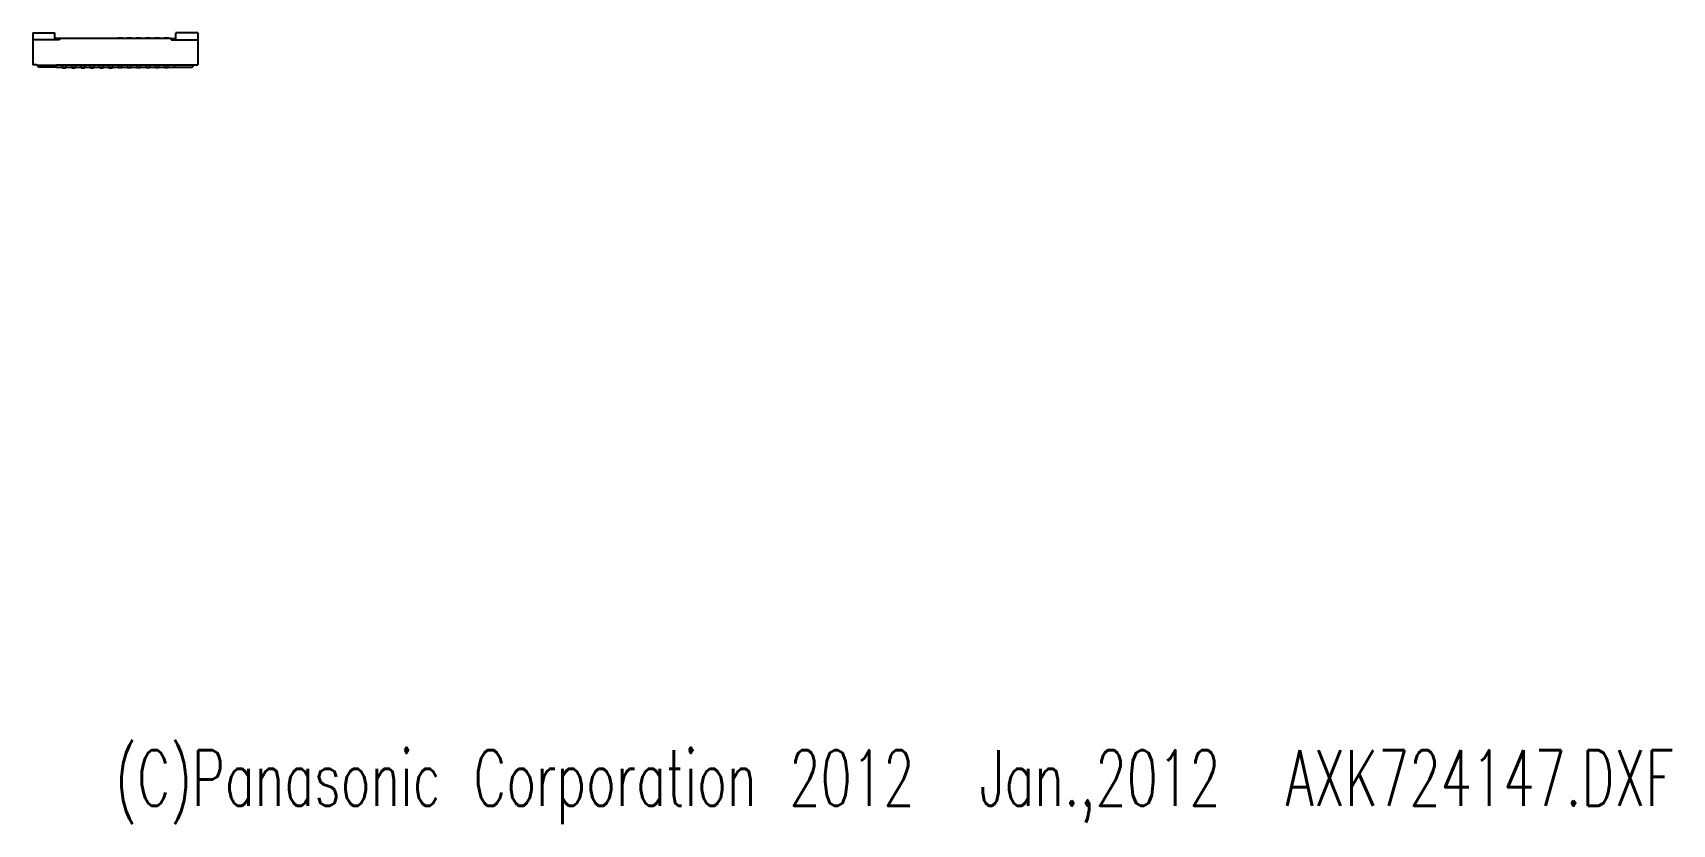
# Model space of a CAD drawing. Extents: x 76.5 to 146.9, y 66.7 to 152.6.
# Drawn here: x 76.5 to 146.9, y 66.7 to 100.8 of the extents above.
import ezdxf
from ezdxf.enums import TextEntityAlignment as Align

# ---------------------------------------------------------------- set-up
doc = ezdxf.new("R2010")
doc.units = 0
doc.layers.get('0').update_dxf_attribs({"linetype": 'CONTINUOUS'})
doc.styles.get("Standard").update_dxf_attribs({"font": 'txt', "bigfont": 'bigfont'})

msp = doc.modelspace()

# ---------------------------------------------------------------- linework, layer by layer
at = {"color": 7, "linetype": 'CONTINUOUS'}
for p, q in [((76.45, 100.75), (77.4, 100.75)), ((76.45, 100.75), (76.45, 100.45)), ((77.6, 100.45), (76.45, 100.45)), ((76.45, 100.45), (76.45, 99.38)), ((77.4, 100.45), (77.4, 100.75)), ((77.6, 100.5), (77.4, 100.5)), ((77.6, 100.5), (77.6, 100.45)), ((82.4, 100.5), (77.6, 100.5)), ((77.7, 100.52), (77.9, 100.52)), ((77.7, 100.5), (77.7, 100.52)), ((77.9, 100.52), (77.9, 100.5)), ((78.1, 100.5), (78.1, 100.52)), ((78.1, 100.52), (78.3, 100.52)), ((78.3, 100.52), (78.3, 100.5)), ((78.5, 100.5), (78.5, 100.52)), ((78.5, 100.52), (78.7, 100.52)), ((78.7, 100.52), (78.7, 100.5)), ((78.9, 100.52), (79.1, 100.52)), ((78.9, 100.5), (78.9, 100.52)), ((79.1, 100.52), (79.1, 100.5)), ((79.3, 100.52), (79.5, 100.52)), ((79.3, 100.5), (79.3, 100.52)), ((79.5, 100.52), (79.5, 100.5)), ((79.7, 100.52), (79.9, 100.52)), ((79.7, 100.5), (79.7, 100.52)), ((79.9, 100.52), (79.9, 100.5)), ((80.3, 100.52), (80.1, 100.52)), ((80.1, 100.52), (80.1, 100.5)), ((80.3, 100.5), (80.3, 100.52)), ((80.7, 100.52), (80.5, 100.52)), ((80.5, 100.52), (80.5, 100.5)), ((80.7, 100.5), (80.7, 100.52)), ((81.1, 100.52), (80.9, 100.52)), ((80.9, 100.52), (80.9, 100.5)), ((81.1, 100.5), (81.1, 100.52)), ((81.5, 100.52), (81.3, 100.52)), ((81.3, 100.52), (81.3, 100.5)), ((81.5, 100.5), (81.5, 100.52)), ((81.9, 100.52), (81.7, 100.52)), ((81.7, 100.52), (81.7, 100.5)), ((81.9, 100.5), (81.9, 100.52)), ((82.3, 100.52), (82.1, 100.52)), ((82.1, 100.52), (82.1, 100.5)), ((82.3, 100.5), (82.3, 100.52)), ((82.4, 100.5), (82.4, 100.45)), ((82.4, 100.5), (82.6, 100.5)), ((82.4, 100.45), (83.55, 100.45)), ((83.55, 100.75), (82.6, 100.75)), ((82.6, 100.45), (82.6, 100.75)), ((83.55, 100.75), (83.55, 100.45)), ((83.55, 100.45), (83.55, 99.38)), ((76.6, 99.38), (76.45, 99.38)), ((76.62, 99.36), (76.6, 99.38)), ((77.45, 99.38), (77.45, 99.36)), ((77.45, 99.38), (82.55, 99.38)), ((77.725, 99.35), (77.725, 99.38)), ((77.875, 99.38), (77.875, 99.35)), ((78.125, 99.35), (78.125, 99.38)), ((78.275, 99.38), (78.275, 99.35)), ((78.525, 99.35), (78.525, 99.38)), ((78.675, 99.38), (78.675, 99.35)), ((78.925, 99.35), (78.925, 99.38)), ((79.075, 99.38), (79.075, 99.35)), ((79.325, 99.35), (79.325, 99.38)), ((79.475, 99.38), (79.475, 99.35)), ((79.725, 99.35), (79.725, 99.38)), ((79.875, 99.38), (79.875, 99.35)), ((80.125, 99.38), (80.125, 99.35)), ((80.275, 99.35), (80.275, 99.38)), ((80.525, 99.38), (80.525, 99.35)), ((80.675, 99.35), (80.675, 99.38)), ((80.925, 99.38), (80.925, 99.35)), ((81.075, 99.35), (81.075, 99.38)), ((81.325, 99.38), (81.325, 99.35)), ((81.475, 99.35), (81.475, 99.38)), ((81.725, 99.38), (81.725, 99.35)), ((81.875, 99.35), (81.875, 99.38)), ((82.125, 99.38), (82.125, 99.35)), ((82.275, 99.35), (82.275, 99.38)), ((82.55, 99.38), (82.55, 99.36)), ((83.38, 99.36), (83.4, 99.38)), ((83.4, 99.38), (83.55, 99.38)), ((76.62, 99.36), (77.45, 99.36)), ((76.7, 99.28), (76.62, 99.36)), ((77.45, 99.28), (76.7, 99.28)), ((77.45, 99.28), (77.45, 99.36)), ((77.45, 99.28), (77.725, 99.28)), ((77.725, 99.25), (77.725, 99.35)), ((77.725, 99.35), (77.875, 99.35)), ((77.725, 99.25), (77.875, 99.25)), ((77.875, 99.35), (77.875, 99.25)), ((77.875, 99.28), (78.125, 99.28)), ((78.125, 99.25), (78.125, 99.35)), ((78.125, 99.35), (78.275, 99.35)), ((78.125, 99.25), (78.275, 99.25)), ((78.275, 99.35), (78.275, 99.25)), ((78.275, 99.28), (78.525, 99.28)), ((78.525, 99.25), (78.525, 99.35)), ((78.525, 99.35), (78.675, 99.35)), ((78.525, 99.25), (78.675, 99.25)), ((78.675, 99.35), (78.675, 99.25)), ((78.675, 99.28), (78.925, 99.28)), ((78.925, 99.25), (78.925, 99.35)), ((78.925, 99.35), (79.075, 99.35)), ((78.925, 99.25), (79.075, 99.25)), ((79.075, 99.35), (79.075, 99.25)), ((79.075, 99.28), (79.325, 99.28)), ((79.325, 99.35), (79.475, 99.35)), ((79.325, 99.25), (79.325, 99.35)), ((79.325, 99.25), (79.475, 99.25)), ((79.475, 99.35), (79.475, 99.25)), ((79.475, 99.28), (79.725, 99.28)), ((79.725, 99.25), (79.725, 99.35)), ((79.725, 99.35), (79.875, 99.35)), ((79.725, 99.25), (79.875, 99.25)), ((79.875, 99.35), (79.875, 99.25)), ((79.875, 99.28), (80.125, 99.28)), ((80.275, 99.35), (80.125, 99.35)), ((80.125, 99.35), (80.125, 99.25)), ((80.275, 99.25), (80.125, 99.25)), ((80.275, 99.25), (80.275, 99.35)), ((80.275, 99.28), (80.525, 99.28)), ((80.675, 99.35), (80.525, 99.35)), ((80.525, 99.35), (80.525, 99.25)), ((80.675, 99.25), (80.525, 99.25)), ((80.675, 99.25), (80.675, 99.35)), ((80.675, 99.28), (80.925, 99.28)), ((80.925, 99.35), (80.925, 99.25)), ((81.075, 99.35), (80.925, 99.35)), ((81.075, 99.25), (80.925, 99.25)), ((81.075, 99.25), (81.075, 99.35)), ((81.075, 99.28), (81.325, 99.28)), ((81.475, 99.35), (81.325, 99.35)), ((81.325, 99.35), (81.325, 99.25)), ((81.475, 99.25), (81.325, 99.25)), ((81.475, 99.25), (81.475, 99.35)), ((81.475, 99.28), (81.725, 99.28)), ((81.725, 99.35), (81.725, 99.25)), ((81.875, 99.35), (81.725, 99.35)), ((81.875, 99.25), (81.725, 99.25)), ((81.875, 99.25), (81.875, 99.35)), ((81.875, 99.28), (82.125, 99.28)), ((82.275, 99.35), (82.125, 99.35)), ((82.125, 99.35), (82.125, 99.25)), ((82.275, 99.25), (82.125, 99.25)), ((82.275, 99.25), (82.275, 99.35)), ((82.275, 99.28), (82.55, 99.28)), ((83.38, 99.36), (82.55, 99.36)), ((82.55, 99.28), (82.55, 99.36)), ((82.55, 99.28), (83.3, 99.28)), ((83.3, 99.28), (83.38, 99.36))]:
    msp.add_line(p, q, dxfattribs=at)

# ---------------------------------------------------------------- texts
at = {"color": 7, "linetype": 'CONTINUOUS', "width": 0.659167}
msp.add_text('(C)Panasonic Corporation 2012  Jan.,2012  AXK724147.DXF', height=2.38125, dxfattribs=at).set_placement((80, 66.825), align=Align.BOTTOM_LEFT)

doc.saveas('drawing.dxf')
